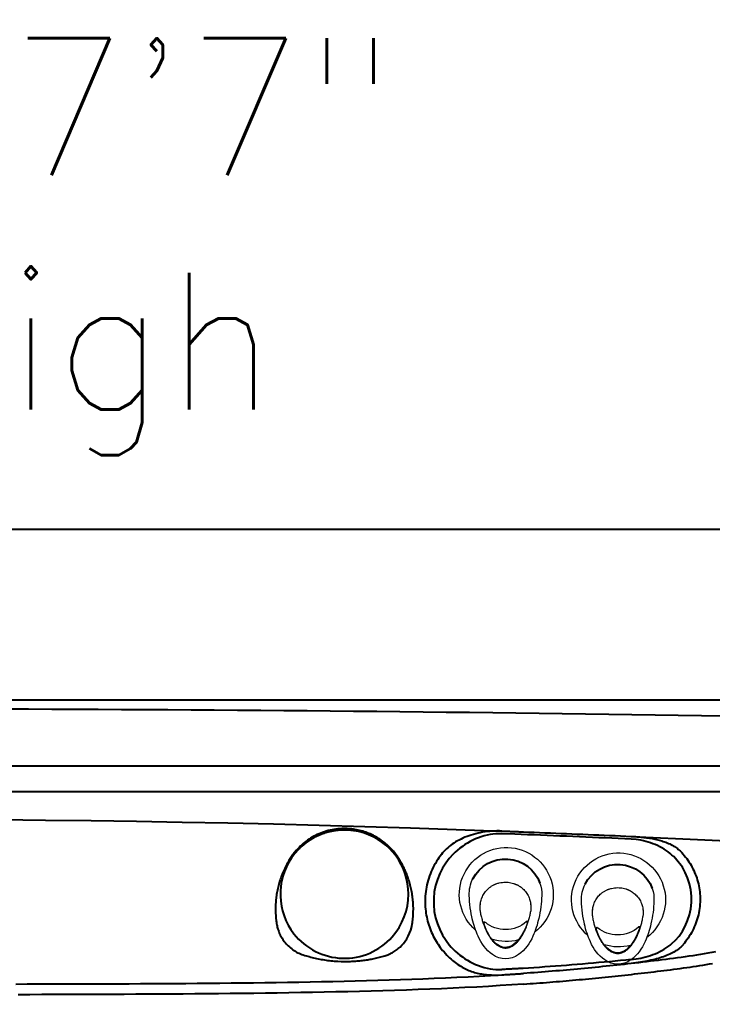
# Model space of a CAD drawing. Extents: x 403 to 503, y 484 to 637.
# Drawn here: x 457.55 to 477.82, y 582.93 to 611.67 of the extents above; entities that cross this region are included whole.
import ezdxf
from ezdxf.enums import TextEntityAlignment as Align

# ---------------------------------------------------------------- set-up
doc = ezdxf.new("R2010")
doc.units = 0
doc.header["$MEASUREMENT"] = 0
for name, color, linetype in [('1', 4, 'Continuous'), ('DIM', 3, 'Continuous'), ('SPA', 2, 'Continuous')]:
    doc.layers.add(name, color=color, linetype=linetype)
doc.styles.add('SIMPLEX', font='simplex')

# ---------------------------------------------------------------- blocks, each defined once
blk = doc.blocks.new('air')
at = {"color": 4, "linetype": 'Continuous', "lineweight": 15}
for start, end in [(220.7492, 142.9494), (165.1969, 197.8132)]:
    blk.add_arc((0, 0), 1.375, start, end, dxfattribs=at)
at = {"layer": '1', "linetype": 'Continuous', "lineweight": 15}
blk.add_line((-1.521, -0.646), (-1.523, -0.644), dxfattribs=at)
at = {"layer": '1', "linetype": 'Continuous', "lineweight": 15, "flags": 128}
blk.add_lwpolyline([(-0.81, 0.621), (-0.905, 0.587), (-0.999, 0.549), (-1.092, 0.505), (-1.181, 0.456), (-1.267, 0.4), (-1.347, 0.337), (-1.405, 0.282), (-1.457, 0.221), (-1.487, 0.176), (-1.512, 0.128), (-1.531, 0.077), (-1.544, 0.02), (-1.546, -0.039), (-1.539, -0.097), (-1.522, -0.153), (-1.5, -0.203), (-1.472, -0.25), (-1.44, -0.294), (-1.381, -0.359), (-1.315, -0.416), (-1.244, -0.468), (-1.149, -0.525), (-1.05, -0.576), (-0.948, -0.619), (-0.844, -0.658)], dxfattribs=at)
at = {"layer": '1', "linetype": 'Continuous', "lineweight": 15}
for centre, radius, start, end in [((-0.187, -1.448), 2.451, 102.0442, 114.7624), ((0.104, -2.603), 3.642, 92.0665, 102.7282), ((0.021, 0.084), 0.954, 70.8918, 92.891), ((-0.734, -0.399), 1.272, 112.1545, 143.4931), ((-0.148, 0), 0.873, 137.3551, 181.5716), ((-1.223, -0.024), 0.655, 144.4276, 215.6266), ((-0.141, -0.046), 0.88, 178.584, 220.1541), ((-0.741, 0.343), 1.261, 216.4207, 247.5271), ((-0.154, 1.5), 2.557, 245.294, 257.3674), ((0.073, 2.388), 3.473, 256.4351, 268.374), ((0.016, -0.096), 0.988, 267.5789, 296.8901)]:
    blk.add_arc(centre, radius, start, end, dxfattribs=at)
at = {"layer": '1'}
for centre, radius, start, end in [((-0.036, -0.025), 1.076, 297.6393, 69.9241), ((-0.802, 0.605), 0.0177, 309.977, 117.7542), ((-0.836, -0.631), 0.028, 253.5221, 38.0725)]:
    blk.add_arc(centre, radius, start, end, dxfattribs=at)
at = {"layer": '1', "color": 3, "linetype": 'Continuous', "lineweight": 15}
for points, knots in [([(-0.605, -0.743), (-0.647, -0.733), (-0.729, -0.712), (-0.85, -0.673), (-0.969, -0.629), (-1.086, -0.577), (-1.185, -0.524), (-1.266, -0.473), (-1.331, -0.426), (-1.391, -0.373), (-1.446, -0.315), (-1.494, -0.251), (-1.526, -0.192), (-1.545, -0.142), (-1.556, -0.103), (-1.563, -0.064), (-1.566, -0.024), (-1.564, 0.016), (-1.557, 0.056), (-1.546, 0.094), (-1.527, 0.144), (-1.495, 0.202), (-1.446, 0.266), (-1.391, 0.324), (-1.33, 0.376), (-1.266, 0.423), (-1.185, 0.475), (-1.087, 0.528), (-0.971, 0.58), (-0.851, 0.625), (-0.73, 0.663), (-0.648, 0.684), (-0.607, 0.694)], [0, 0, 0, 0, 0.049918, 0.099848, 0.149772, 0.199708, 0.249758, 0.281163, 0.312549, 0.343847, 0.375097, 0.406409, 0.43777, 0.453463, 0.469146, 0.48481, 0.500452, 0.516071, 0.531676, 0.547279, 0.562891, 0.594116, 0.625338, 0.65655, 0.687781, 0.719016, 0.750242, 0.800203, 0.850202, 0.900166, 0.950083, 1, 1, 1, 1]), ([(-0.607, 0.694), (-0.587, 0.699), (-0.548, 0.707), (-0.508, 0.711), (-0.488, 0.713)], [0, 0, 0, 0, 0.499996, 1, 1, 1, 1]), ([(-0.432, 0.718), (-0.441, 0.717), (-0.46, 0.716), (-0.479, 0.714), (-0.488, 0.713)], [0, 0, 0, 0, 0.503897, 1, 1, 1, 1]), ([(-0.302, 0.718), (-0.325, 0.719), (-0.368, 0.721), (-0.411, 0.719), (-0.432, 0.718)], [0, 0, 0, 0, 0.515264, 1, 1, 1, 1]), ([(-0.029, 0.638), (-0.052, 0.649), (-0.097, 0.671), (-0.163, 0.693), (-0.225, 0.708), (-0.265, 0.714), (-0.284, 0.716)], [0, 0, 0, 0, 0.2871549, 0.5493861, 0.7868935, 1, 1, 1, 1]), ([(0.36, -0.024), (0.359, 0.002), (0.358, 0.054), (0.345, 0.133), (0.33, 0.192), (0.317, 0.232), (0.31, 0.252), (0.302, 0.272), (0.293, 0.293), (0.284, 0.313), (0.274, 0.333), (0.257, 0.365), (0.23, 0.407), (0.191, 0.46), (0.145, 0.511), (0.092, 0.559), (0.034, 0.602), (-0.008, 0.626), (-0.029, 0.638)], [0, 0, 0, 0, 0.095821, 0.193894, 0.294492, 0.320678, 0.347244, 0.374185, 0.401486, 0.429141, 0.457148, 0.485334, 0.563526, 0.642838, 0.730397, 0.819135, 0.909028, 1, 1, 1, 1]), ([(-0.031, -0.684), (-0.01, -0.672), (0.032, -0.65), (0.089, -0.608), (0.143, -0.56), (0.184, -0.515), (0.216, -0.474), (0.24, -0.44), (0.261, -0.405), (0.28, -0.37), (0.294, -0.339), (0.305, -0.314), (0.321, -0.272), (0.341, -0.206), (0.357, -0.114), (0.359, -0.054), (0.36, -0.024)], [0, 0, 0, 0, 0.089465, 0.177985, 0.265807, 0.356658, 0.40795, 0.458748, 0.509015, 0.558748, 0.607996, 0.633599, 0.659069, 0.775989, 0.88959, 1, 1, 1, 1]), ([(-0.469, -0.763), (-0.492, -0.761), (-0.538, -0.758), (-0.583, -0.748), (-0.605, -0.743)], [0, 0, 0, 0, 0.500007, 1, 1, 1, 1]), ([(-0.469, -0.763), (-0.458, -0.763), (-0.435, -0.765), (-0.412, -0.765), (-0.4, -0.765)], [0, 0, 0, 0, 0.497126, 1, 1, 1, 1]), ([(-0.283, -0.76), (-0.263, -0.758), (-0.223, -0.752), (-0.162, -0.737), (-0.096, -0.715), (-0.053, -0.695), (-0.031, -0.684)], [0, 0, 0, 0, 0.219659, 0.459288, 0.719297, 1, 1, 1, 1])]:
    blk.add_open_spline(points, degree=3, knots=knots, dxfattribs=at)
for points in [[(-0.302, 0.718), (-0.284, 0.716)], [(-0.4, -0.765), (-0.303, -0.762)]]:
    blk.add_open_spline(points, degree=1, dxfattribs=at)
at = {"layer": '1', "linetype": 'Continuous', "lineweight": 15}
blk.add_open_spline([(-0.283, -0.76), (-0.303, -0.762)], degree=1, dxfattribs=at)
blk = doc.blocks.new('2010GRANDEE')
at = {"layer": 'SPA', "color": 3, "linetype": 'Continuous'}
blk.add_line((88.054, 89.185), (12.058, 89.185), dxfattribs=at)
at = {"layer": 'SPA', "color": 4}
blk.add_lwpolyline([(12, 0), (88.112, 0, 0.414214), (100.112, 12), (100.112, 79.111, 0.414214), (88.112, 91.111), (12, 91.111, 0.414214), (0, 79.111), (0, 12, 0.414214)], format="xyb", close=True, dxfattribs=at)
at = {"layer": 'SPA', "color": 3, "linetype": 'Continuous'}
for points in [[(54.111, 90.856), (54.79, 90.854), (55.469, 90.851), (56.149, 90.849), (56.828, 90.846), (57.507, 90.843), (58.186, 90.839), (58.865, 90.835), (59.544, 90.831), (60.223, 90.827), (60.902, 90.822), (61.581, 90.817), (62.26, 90.811), (62.938, 90.806), (63.617, 90.8), (64.296, 90.794), (64.975, 90.787), (65.654, 90.78), (66.333, 90.773), (67.012, 90.765), (67.691, 90.758), (68.369, 90.749), (69.048, 90.741), (69.727, 90.732), (70.406, 90.723), (71.085, 90.714), (71.763, 90.704), (72.442, 90.694), (73.121, 90.684), (73.8, 90.673), (74.478, 90.662), (75.157, 90.651)], [(88.056, 88.435), (85.016, 88.435), (81.976, 88.435), (78.936, 88.435), (75.896, 88.435), (72.856, 88.435), (69.816, 88.435), (66.776, 88.435), (63.736, 88.435), (60.696, 88.435), (57.656, 88.435), (54.616, 88.435), (51.576, 88.435), (48.536, 88.435), (45.496, 88.435), (42.456, 88.435), (39.416, 88.435), (36.376, 88.435), (33.336, 88.435)], [(64.013, 87.358), (63.955, 87.356), (63.897, 87.353), (63.84, 87.348), (63.782, 87.341), (63.725, 87.333), (63.668, 87.323), (63.612, 87.311), (63.556, 87.297), (63.501, 87.281), (63.446, 87.265), (63.393, 87.246), (63.34, 87.226), (63.288, 87.205), (63.237, 87.182), (63.187, 87.157), (63.137, 87.132), (63.089, 87.104), (63.042, 87.076), (62.996, 87.046), (62.95, 87.016), (62.906, 86.983), (62.863, 86.95), (62.821, 86.916), (62.78, 86.88), (62.74, 86.843), (62.702, 86.806), (62.664, 86.767), (62.628, 86.727), (62.559, 86.645)], [(63.336, 87.225), (63.342, 87.224), (63.347, 87.224), (63.353, 87.224), (63.358, 87.224), (63.364, 87.224), (63.369, 87.224), (63.375, 87.223), (63.38, 87.223), (63.386, 87.223), (63.391, 87.223), (63.397, 87.223), (63.402, 87.222), (63.408, 87.222), (63.413, 87.222), (63.419, 87.222), (63.425, 87.222), (63.43, 87.222), (63.436, 87.221), (63.447, 87.221)], [(65.569, 86.554), (65.544, 86.589), (65.518, 86.624), (65.491, 86.658), (65.464, 86.692), (65.435, 86.725), (65.406, 86.757), (65.375, 86.789), (65.344, 86.82), (65.312, 86.851), (65.28, 86.881), (65.246, 86.91), (65.212, 86.939), (65.177, 86.966), (65.141, 86.993), (65.105, 87.02), (65.067, 87.045), (65.029, 87.07), (64.99, 87.094), (64.951, 87.116), (64.91, 87.139), (64.869, 87.16), (64.827, 87.18), (64.785, 87.199), (64.742, 87.217), (64.698, 87.235), (64.654, 87.251), (64.61, 87.266), (64.566, 87.28), (64.521, 87.293), (64.475, 87.304), (64.43, 87.315), (64.384, 87.324), (64.338, 87.332), (64.292, 87.34), (64.245, 87.346), (64.199, 87.35), (64.153, 87.354), (64.106, 87.356), (64.013, 87.358)], [(68.634, 87.285), (68.564, 87.287), (68.494, 87.287), (68.424, 87.285), (68.354, 87.281), (68.284, 87.275), (68.214, 87.268), (68.145, 87.259), (68.075, 87.248), (68.007, 87.235), (67.939, 87.221), (67.872, 87.205), (67.806, 87.187), (67.742, 87.168), (67.679, 87.147), (67.617, 87.125), (67.558, 87.102), (67.499, 87.077), (67.443, 87.051), (67.388, 87.023), (67.335, 86.995), (67.284, 86.965), (67.234, 86.934), (67.186, 86.901), (67.14, 86.868), (67.096, 86.833), (67.054, 86.798), (67.013, 86.761), (66.975, 86.723), (66.904, 86.645)], [(68.634, 87.207), (68.549, 87.207), (68.463, 87.203), (68.377, 87.195), (68.291, 87.181), (68.206, 87.164), (68.12, 87.142), (68.036, 87.117), (67.952, 87.087), (67.87, 87.054), (67.788, 87.017), (67.709, 86.977), (67.631, 86.933), (67.555, 86.887), (67.481, 86.837), (67.41, 86.785), (67.341, 86.729), (67.275, 86.672), (67.212, 86.612), (67.097, 86.485)], [(72.421, 87.048), (72.232, 87.057), (72.042, 87.066), (71.853, 87.074), (71.664, 87.082), (71.474, 87.091), (71.285, 87.099), (71.096, 87.107), (70.906, 87.115), (70.717, 87.123), (70.528, 87.131), (70.338, 87.139), (70.149, 87.147), (69.959, 87.155), (69.77, 87.162), (69.581, 87.17), (69.391, 87.177), (69.202, 87.185), (69.013, 87.192), (68.634, 87.207)], [(72.421, 87.128), (72.462, 87.126), (72.503, 87.124), (72.544, 87.122), (72.585, 87.119), (72.626, 87.116), (72.668, 87.113), (72.709, 87.109), (72.75, 87.105), (72.791, 87.101), (72.832, 87.096), (72.873, 87.091), (72.914, 87.085), (72.955, 87.079), (72.995, 87.072), (73.036, 87.065), (73.076, 87.058), (73.117, 87.049), (73.157, 87.04), (73.198, 87.03), (73.238, 87.02), (73.278, 87.009), (73.318, 86.997), (73.358, 86.984), (73.397, 86.97), (73.435, 86.956), (73.474, 86.941), (73.512, 86.924), (73.548, 86.907), (73.584, 86.89), (73.618, 86.871), (73.652, 86.852), (73.684, 86.833), (73.714, 86.813), (73.744, 86.792), (73.773, 86.771), (73.8, 86.749), (73.827, 86.726), (73.852, 86.703), (73.899, 86.656)], [(62.546, 86.628), (62.555, 86.636), (62.564, 86.644), (62.573, 86.652), (62.582, 86.66), (62.591, 86.668), (62.6, 86.676), (62.609, 86.684), (62.618, 86.692), (62.627, 86.7), (62.636, 86.707), (62.645, 86.715), (62.654, 86.723), (62.663, 86.731), (62.672, 86.739), (62.681, 86.747), (62.69, 86.755), (62.699, 86.763), (62.708, 86.771), (62.726, 86.787)], [(73.716, 86.485), (73.667, 86.536), (73.615, 86.584), (73.56, 86.63), (73.504, 86.674), (73.445, 86.716), (73.384, 86.755), (73.322, 86.792), (73.257, 86.826), (73.192, 86.858), (73.125, 86.888), (73.057, 86.915), (72.988, 86.94), (72.918, 86.962), (72.848, 86.982), (72.777, 87), (72.706, 87.015), (72.634, 87.027), (72.563, 87.037), (72.421, 87.048)], [(62.559, 86.645), (62.541, 86.622), (62.523, 86.598), (62.504, 86.572), (62.485, 86.544), (62.465, 86.515), (62.445, 86.485), (62.425, 86.453), (62.405, 86.42), (62.385, 86.385), (62.364, 86.349), (62.344, 86.312), (62.324, 86.274), (62.303, 86.235), (62.284, 86.194), (62.264, 86.152), (62.245, 86.11), (62.227, 86.068), (62.21, 86.025), (62.193, 85.983), (62.177, 85.941), (62.163, 85.898), (62.148, 85.856), (62.135, 85.813), (62.122, 85.771), (62.11, 85.728), (62.099, 85.686), (62.089, 85.643), (62.079, 85.601), (62.07, 85.559), (62.062, 85.517), (62.054, 85.476), (62.047, 85.434), (62.041, 85.393), (62.036, 85.352), (62.031, 85.311), (62.026, 85.27), (62.023, 85.23), (62.02, 85.189), (62.018, 85.149), (62.016, 85.11), (62.015, 85.07), (62.014, 85.031), (62.014, 84.992), (62.014, 84.953), (62.015, 84.915), (62.017, 84.876), (62.019, 84.838), (62.021, 84.801), (62.024, 84.763), (62.028, 84.726), (62.032, 84.689), (62.036, 84.652), (62.041, 84.616), (62.047, 84.58), (62.053, 84.544), (62.06, 84.51), (62.067, 84.477), (62.076, 84.444), (62.085, 84.411), (62.097, 84.377), (62.109, 84.343), (62.122, 84.309), (62.137, 84.276), (62.152, 84.243), (62.169, 84.211), (62.187, 84.179), (62.205, 84.148), (62.225, 84.117), (62.268, 84.057)], [(65.71, 83.944), (65.759, 83.998), (65.807, 84.06), (65.854, 84.131), (65.898, 84.209), (65.938, 84.296), (65.972, 84.39), (65.998, 84.489), (66.011, 84.563), (66.018, 84.607), (66.024, 84.649), (66.029, 84.692), (66.034, 84.735), (66.037, 84.778), (66.041, 84.821), (66.043, 84.864), (66.045, 84.907), (66.046, 84.95), (66.047, 84.993), (66.047, 85.036), (66.046, 85.079), (66.044, 85.121), (66.042, 85.164), (66.04, 85.207), (66.036, 85.249), (66.032, 85.291), (66.027, 85.333), (66.022, 85.375), (66.016, 85.417), (66.009, 85.459), (66.002, 85.501), (65.994, 85.542), (65.985, 85.583), (65.976, 85.624), (65.967, 85.665), (65.956, 85.706), (65.945, 85.747), (65.934, 85.787), (65.921, 85.827), (65.909, 85.867), (65.895, 85.906), (65.882, 85.944), (65.867, 85.982), (65.853, 86.02), (65.838, 86.057), (65.823, 86.093), (65.807, 86.129), (65.791, 86.164), (65.775, 86.198), (65.759, 86.232), (65.742, 86.264), (65.725, 86.297), (65.708, 86.328), (65.691, 86.359), (65.674, 86.389), (65.657, 86.419), (65.639, 86.447), (65.622, 86.475), (65.604, 86.502), (65.569, 86.554)], [(66.904, 86.645), (66.867, 86.599), (66.83, 86.55), (66.794, 86.5), (66.759, 86.449), (66.725, 86.395), (66.692, 86.34), (66.66, 86.283), (66.629, 86.225), (66.6, 86.165), (66.573, 86.104), (66.547, 86.041), (66.522, 85.976), (66.5, 85.911), (66.48, 85.845), (66.462, 85.779), (66.446, 85.713), (66.432, 85.647), (66.42, 85.581), (66.41, 85.515), (66.402, 85.45), (66.396, 85.385), (66.393, 85.32), (66.391, 85.256), (66.39, 85.193), (66.392, 85.13), (66.396, 85.067), (66.401, 85.005), (66.408, 84.944), (66.416, 84.883), (66.426, 84.823), (66.438, 84.764), (66.451, 84.705), (66.465, 84.648), (66.481, 84.591), (66.498, 84.535), (66.517, 84.479), (66.537, 84.425), (66.558, 84.371), (66.581, 84.318), (66.605, 84.266), (66.63, 84.215), (66.656, 84.165), (66.683, 84.115), (66.712, 84.067), (66.741, 84.019), (66.772, 83.973), (66.804, 83.927), (66.836, 83.882), (66.904, 83.796)], [(73.899, 86.656), (73.938, 86.613), (73.975, 86.569), (74.011, 86.524), (74.046, 86.478), (74.08, 86.431), (74.112, 86.384), (74.143, 86.335), (74.172, 86.285), (74.2, 86.234), (74.227, 86.182), (74.252, 86.13), (74.276, 86.077), (74.298, 86.023), (74.319, 85.968), (74.338, 85.912), (74.355, 85.856), (74.371, 85.8), (74.386, 85.742), (74.398, 85.684), (74.409, 85.626), (74.418, 85.567), (74.426, 85.507), (74.432, 85.447), (74.435, 85.387), (74.438, 85.326), (74.438, 85.265), (74.436, 85.204), (74.433, 85.143), (74.427, 85.081), (74.42, 85.019), (74.41, 84.957), (74.399, 84.896), (74.386, 84.835), (74.371, 84.775), (74.354, 84.715), (74.335, 84.656), (74.315, 84.597), (74.292, 84.539), (74.268, 84.481), (74.242, 84.424), (74.214, 84.368), (74.184, 84.313), (74.153, 84.259), (74.12, 84.207), (74.087, 84.155), (74.051, 84.106), (74.015, 84.057), (73.978, 84.01), (73.899, 83.921)], [(67.097, 86.485), (66.993, 86.349), (66.9, 86.2), (66.818, 86.039), (66.749, 85.869), (66.697, 85.69), (66.661, 85.505), (66.643, 85.316), (66.643, 85.125), (66.661, 84.936), (66.697, 84.751), (66.749, 84.572), (66.818, 84.401), (66.9, 84.241), (67.097, 83.956)], [(73.716, 84.091), (73.821, 84.215), (73.918, 84.353), (74.002, 84.503), (74.073, 84.665), (74.128, 84.836), (74.166, 85.014), (74.185, 85.196), (74.185, 85.38), (74.166, 85.563), (74.128, 85.741), (74.073, 85.912), (74.002, 86.074), (73.918, 86.224), (73.716, 86.485)], [(74.891, 83.748), (74.78, 83.729), (74.668, 83.71), (74.557, 83.691), (74.445, 83.673), (74.334, 83.656), (74.222, 83.639), (74.11, 83.623), (73.997, 83.607), (73.885, 83.591), (73.772, 83.576), (73.66, 83.561), (73.547, 83.547), (73.435, 83.532), (73.322, 83.518), (73.21, 83.504), (73.097, 83.49), (72.984, 83.476), (72.872, 83.462), (72.759, 83.449), (72.646, 83.435), (72.421, 83.409)], [(62.268, 84.057), (62.296, 84.022), (62.325, 83.989), (62.355, 83.956), (62.387, 83.925), (62.419, 83.895), (62.453, 83.867), (62.487, 83.84), (62.522, 83.815), (62.558, 83.791), (62.594, 83.768), (62.631, 83.747), (62.669, 83.728), (62.707, 83.71), (62.745, 83.694), (62.784, 83.679), (62.828, 83.664), (62.874, 83.649), (62.919, 83.636), (62.96, 83.624), (63.002, 83.612), (63.044, 83.601), (63.087, 83.59), (63.13, 83.58), (63.174, 83.57), (63.218, 83.56), (63.263, 83.551), (63.308, 83.542), (63.353, 83.533), (63.399, 83.525), (63.445, 83.518), (63.492, 83.511), (63.539, 83.504), (63.587, 83.499), (63.635, 83.493), (63.684, 83.488), (63.733, 83.484), (63.783, 83.48), (63.833, 83.477), (63.934, 83.472)], [(63.934, 83.472), (63.974, 83.471), (64.014, 83.471), (64.054, 83.47), (64.093, 83.471), (64.133, 83.471), (64.172, 83.472), (64.211, 83.473), (64.25, 83.475), (64.289, 83.477), (64.328, 83.479), (64.367, 83.482), (64.406, 83.485), (64.444, 83.488), (64.483, 83.492), (64.521, 83.496), (64.559, 83.501), (64.597, 83.506), (64.635, 83.511), (64.673, 83.517), (64.711, 83.523), (64.748, 83.529), (64.786, 83.535), (64.823, 83.542), (64.862, 83.55), (64.901, 83.558), (64.941, 83.567), (64.981, 83.576), (65.021, 83.586), (65.061, 83.595), (65.1, 83.605), (65.138, 83.616), (65.175, 83.626), (65.21, 83.637), (65.243, 83.647), (65.274, 83.658), (65.305, 83.669), (65.335, 83.682), (65.366, 83.696), (65.398, 83.711), (65.429, 83.727), (65.46, 83.745), (65.49, 83.763), (65.519, 83.782), (65.549, 83.802), (65.577, 83.824), (65.605, 83.846), (65.632, 83.869), (65.659, 83.893), (65.71, 83.944)], [(67.097, 83.956), (67.153, 83.891), (67.212, 83.829), (67.275, 83.769), (67.341, 83.711), (67.41, 83.655), (67.481, 83.602), (67.555, 83.552), (67.631, 83.505), (67.709, 83.461), (67.789, 83.421), (67.87, 83.384), (67.952, 83.35), (68.036, 83.321), (68.121, 83.295), (68.206, 83.274), (68.291, 83.256), (68.377, 83.244), (68.463, 83.236), (68.634, 83.234)], [(72.421, 83.528), (72.491, 83.536), (72.562, 83.546), (72.633, 83.558), (72.705, 83.572), (72.776, 83.588), (72.847, 83.606), (72.917, 83.626), (72.987, 83.648), (73.056, 83.673), (73.124, 83.699), (73.191, 83.728), (73.257, 83.758), (73.321, 83.792), (73.384, 83.827), (73.445, 83.865), (73.503, 83.905), (73.56, 83.948), (73.615, 83.993), (73.716, 84.091)], [(73.899, 83.921), (73.872, 83.893), (73.843, 83.867), (73.812, 83.841), (73.78, 83.816), (73.745, 83.792), (73.709, 83.769), (73.671, 83.746), (73.632, 83.724), (73.591, 83.704), (73.548, 83.683), (73.504, 83.664), (73.459, 83.645), (73.413, 83.627), (73.365, 83.61), (73.316, 83.593), (73.267, 83.577), (73.216, 83.562), (73.164, 83.547), (73.111, 83.533), (73.056, 83.52), (73, 83.507), (72.942, 83.494), (72.882, 83.481), (72.82, 83.469), (72.757, 83.458), (72.692, 83.447), (72.626, 83.436), (72.559, 83.427), (72.421, 83.409)], [(66.904, 83.796), (66.945, 83.748), (66.986, 83.702), (67.027, 83.659), (67.068, 83.617), (67.109, 83.577), (67.15, 83.54), (67.19, 83.504), (67.231, 83.471), (67.272, 83.439), (67.312, 83.409), (67.353, 83.38), (67.393, 83.354), (67.433, 83.329), (67.473, 83.305), (67.512, 83.283), (67.552, 83.263), (67.591, 83.244), (67.631, 83.226), (67.671, 83.209), (67.711, 83.193), (67.752, 83.179), (67.793, 83.165), (67.834, 83.153), (67.875, 83.141), (67.917, 83.131), (67.959, 83.121), (68.001, 83.113), (68.044, 83.105), (68.088, 83.098), (68.133, 83.092), (68.179, 83.087), (68.225, 83.082), (68.273, 83.079), (68.322, 83.076), (68.372, 83.074), (68.423, 83.073), (68.474, 83.073), (68.526, 83.074), (68.634, 83.079)], [(72.421, 83.528), (72.263, 83.512), (72.105, 83.496), (71.948, 83.48), (71.79, 83.465), (71.632, 83.45), (71.474, 83.436), (71.316, 83.422), (71.158, 83.408), (71, 83.394), (70.842, 83.381), (70.684, 83.368), (70.526, 83.356), (70.368, 83.344), (70.21, 83.332), (70.051, 83.321), (69.893, 83.31), (69.735, 83.299), (69.577, 83.289), (69.26, 83.269)], [(69.269, 82.808), (69.365, 82.815), (69.461, 82.822), (69.556, 82.829), (69.652, 82.836), (69.748, 82.843), (69.844, 82.85), (69.94, 82.858), (70.036, 82.865), (70.131, 82.873), (70.227, 82.881), (70.323, 82.889), (70.419, 82.897), (70.514, 82.905), (70.61, 82.913), (70.706, 82.922), (70.802, 82.93), (70.897, 82.939), (70.993, 82.948), (71.089, 82.956), (71.184, 82.966), (71.28, 82.975), (71.376, 82.984), (71.471, 82.993), (71.567, 83.003), (71.663, 83.013), (71.758, 83.022), (71.854, 83.032), (71.949, 83.042), (72.045, 83.052), (72.14, 83.063), (72.236, 83.073), (72.331, 83.083), (72.427, 83.094), (72.522, 83.105), (72.618, 83.116), (72.713, 83.127), (72.809, 83.138), (72.904, 83.149), (72.999, 83.16), (73.095, 83.172), (73.19, 83.183), (73.286, 83.195), (73.381, 83.207), (73.476, 83.219), (73.572, 83.231), (73.667, 83.243), (73.762, 83.255), (73.857, 83.268), (73.953, 83.281), (74.048, 83.294), (74.143, 83.307), (74.238, 83.321), (74.332, 83.335), (74.427, 83.35), (74.521, 83.365), (74.616, 83.381), (74.71, 83.397), (74.804, 83.414)], [(72.421, 83.409), (72.316, 83.397), (72.211, 83.386), (72.106, 83.374), (72.002, 83.363), (71.897, 83.351), (71.792, 83.34), (71.687, 83.329), (71.582, 83.319), (71.477, 83.308), (71.372, 83.298), (71.267, 83.287), (71.162, 83.277), (71.057, 83.267), (70.952, 83.257), (70.847, 83.248), (70.742, 83.238), (70.636, 83.229), (70.531, 83.219), (70.426, 83.21), (70.321, 83.201), (70.216, 83.193), (70.111, 83.184), (70.005, 83.175), (69.9, 83.167), (69.795, 83.159), (69.69, 83.151), (69.585, 83.143), (69.479, 83.136), (69.269, 83.121)], [(54.418, 82.812), (54.749, 82.813), (55.08, 82.813), (55.411, 82.814), (55.742, 82.814), (56.074, 82.815), (56.405, 82.816), (56.737, 82.817), (57.069, 82.818), (57.4, 82.82), (57.731, 82.821), (58.063, 82.823), (58.394, 82.825), (58.725, 82.827), (59.057, 82.829), (59.388, 82.831), (59.719, 82.834), (60.05, 82.837), (60.381, 82.84), (60.712, 82.844), (61.043, 82.847), (61.374, 82.851), (61.705, 82.855), (62.035, 82.86), (62.366, 82.865), (62.697, 82.87), (63.027, 82.876), (63.358, 82.883), (63.688, 82.889), (64.019, 82.896), (64.349, 82.904), (64.679, 82.913), (65.009, 82.922), (65.339, 82.931), (65.669, 82.942), (65.999, 82.953), (66.329, 82.965), (66.658, 82.978), (66.988, 82.992), (67.317, 83.007), (67.647, 83.024), (67.976, 83.041), (68.634, 83.079)], [(69.26, 83.269), (69.229, 83.268), (69.197, 83.266), (69.166, 83.264), (69.135, 83.262), (69.103, 83.26), (69.072, 83.258), (69.041, 83.257), (69.01, 83.255), (68.978, 83.253), (68.947, 83.251), (68.916, 83.25), (68.884, 83.248), (68.853, 83.246), (68.822, 83.244), (68.79, 83.243), (68.759, 83.241), (68.728, 83.239), (68.696, 83.238), (68.634, 83.234)], [(68.634, 83.079), (68.666, 83.081), (68.697, 83.083), (68.729, 83.085), (68.761, 83.087), (68.793, 83.089), (68.824, 83.091), (68.856, 83.093), (68.888, 83.095), (68.92, 83.097), (68.951, 83.099), (68.983, 83.101), (69.015, 83.103), (69.047, 83.106), (69.078, 83.108), (69.11, 83.11), (69.142, 83.112), (69.174, 83.114), (69.205, 83.116), (69.269, 83.121)], [(69.269, 82.808), (68.927, 82.785), (68.585, 82.764), (68.243, 82.743), (67.9, 82.724), (67.558, 82.707), (67.215, 82.69), (66.872, 82.675), (66.53, 82.661), (66.187, 82.647), (65.843, 82.635), (65.5, 82.624), (65.157, 82.613), (64.814, 82.604), (64.47, 82.595), (64.127, 82.586), (63.783, 82.579), (63.439, 82.572), (63.096, 82.565), (62.752, 82.559), (62.408, 82.553), (62.064, 82.548), (61.72, 82.543), (61.376, 82.539), (61.031, 82.535), (60.687, 82.531), (60.343, 82.527), (59.998, 82.524), (59.654, 82.521), (59.31, 82.518), (58.965, 82.516), (58.62, 82.514), (58.276, 82.511), (57.931, 82.51), (57.586, 82.508), (57.242, 82.506), (56.897, 82.505), (56.552, 82.504), (56.207, 82.503), (55.862, 82.502), (55.517, 82.501), (55.173, 82.501), (54.828, 82.5), (54.484, 82.5)]]:
    blk.add_lwpolyline(points, dxfattribs=at)
at = {"layer": 'SPA', "color": 2, "linetype": 'Continuous'}
for points in [[(41.921, 87.567), (43.257, 87.588), (44.593, 87.604), (45.928, 87.617), (47.264, 87.626), (48.6, 87.632), (49.936, 87.634), (51.272, 87.633), (52.608, 87.628), (53.944, 87.619), (55.28, 87.607), (56.616, 87.591), (57.951, 87.571), (59.287, 87.548), (60.623, 87.521), (61.958, 87.491), (63.294, 87.457), (64.629, 87.42), (65.964, 87.378), (68.634, 87.285)], [(68.634, 87.285), (68.666, 87.284), (68.697, 87.283), (68.729, 87.282), (68.761, 87.281), (68.793, 87.279), (68.824, 87.278), (68.856, 87.277), (68.888, 87.276), (68.92, 87.274), (68.951, 87.273), (68.983, 87.272), (69.015, 87.271), (69.047, 87.27), (69.078, 87.268), (69.11, 87.267), (69.142, 87.266), (69.174, 87.265), (69.205, 87.263), (69.269, 87.261)], [(69.269, 87.261), (69.426, 87.255), (69.584, 87.249), (69.742, 87.242), (69.899, 87.236), (70.057, 87.23), (70.215, 87.223), (70.372, 87.217), (70.53, 87.21), (70.687, 87.204), (70.845, 87.197), (71.003, 87.191), (71.16, 87.184), (71.318, 87.177), (71.475, 87.17), (71.633, 87.163), (71.791, 87.157), (71.948, 87.15), (72.106, 87.143), (72.421, 87.128)], [(72.421, 87.128), (72.852, 87.109), (73.283, 87.089), (73.714, 87.068), (74.145, 87.047), (74.575, 87.026), (75.006, 87.005), (75.437, 86.983), (75.868, 86.96), (76.299, 86.938), (76.729, 86.914), (77.16, 86.891), (77.591, 86.867), (78.021, 86.843), (78.452, 86.818), (78.882, 86.793), (79.313, 86.768), (79.744, 86.742), (80.174, 86.716), (81.035, 86.663)]]:
    blk.add_lwpolyline(points, dxfattribs=at)
at = {"layer": 'SPA', "color": 3, "linetype": 'Continuous'}
for start, end in [(0, 218.0953), (318.3261, 0), (218.0953, 318.3261)]:
    blk.add_arc((64.03, 85.439), 1.875, start, end, dxfattribs=at)
at = {"layer": '1', "xscale": -1, "rotation": 270}
for p in [(68.767, 85.429), (72.051, 85.27)]:
    blk.add_blockref('air', p, dxfattribs=at)

msp = doc.modelspace()

# ---------------------------------------------------------------- linework, layer by layer
at = {"layer": 'DIM', "color": 4}
msp.add_lwpolyline([(422.744, 596.764), (483.41, 596.764), (483.41, 637.41), (422.744, 637.41)], close=True, dxfattribs=at)

# ---------------------------------------------------------------- block references
at = {"layer": '1'}
msp.add_blockref('2010GRANDEE', (403.021, 500.653), dxfattribs=at)

# ---------------------------------------------------------------- texts
at = {"layer": 'DIM', "style": 'SIMPLEX'}
for s, p in [('8\'4" x 7\'7"', (453.077, 607.121)), ('38" High', (453.077, 600.264))]:
    msp.add_text(s, height=4, dxfattribs=at).set_placement(p, align=Align.CENTER)

doc.saveas('drawing.dxf')
